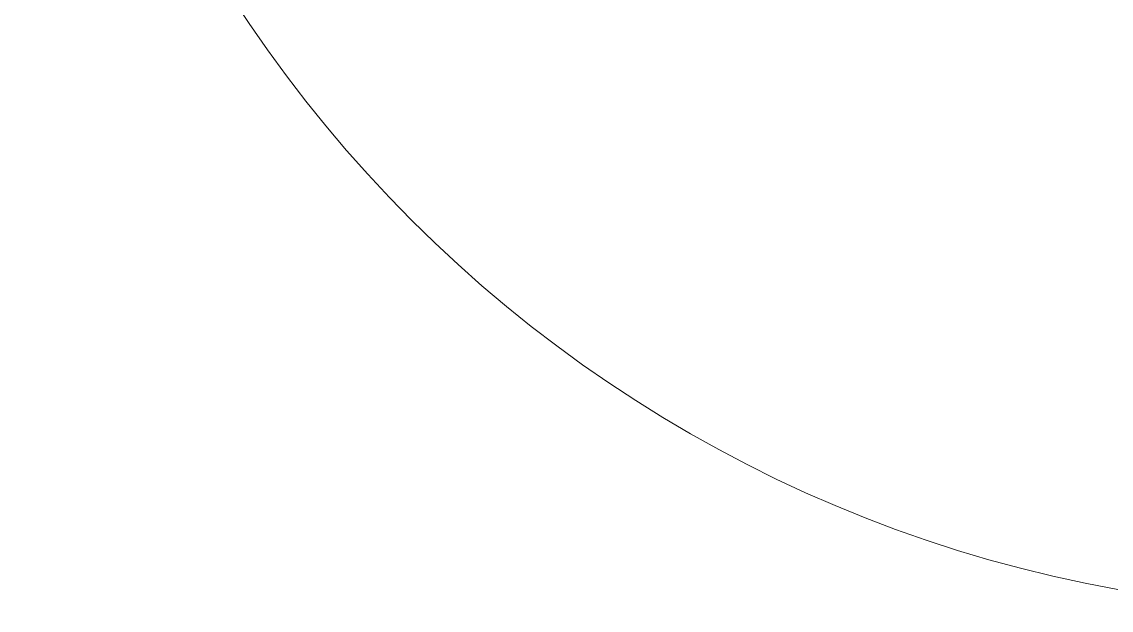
# Model space of a CAD drawing. Header units: metres. Extents: x 7511783 to 7512372, y 4692307 to 4692611.
# Drawn here: x 7511847 to 7511908.7, y 4692306.9 to 4692340.2 of the extents above; entities that cross this region are included whole.
import ezdxf

# ---------------------------------------------------------------- set-up
doc = ezdxf.new("R2010")
doc.units = ezdxf.units.M
for name, color, linetype, lineweight in [('A - Muret', 7, 'Continuous', 0), ('A - Muret_Pen_No__7', 7, 'Continuous', 0), ('A - Pllaka Themel', 7, 'Continuous', 0), ('A - Pllaka Themel_Pen_No__42', 8, 'Continuous', 0), ('bodrum 1 garazhat projekt', 7, 'Continuous', 0), ('garazhat-netw-amiri - b1', 20, 'Continuous', 0)]:
    doc.layers.add(name, color=color, linetype=linetype, lineweight=lineweight)
doc.layers.add('A - Muret_Pen_No__102', color=7, linetype='Continuous', lineweight=0, true_color=0xcccccc)
pattern_1 = [(45, (0, 0), (-68.94291, 68.94291), []), (135, (0, 0), (68.94291, 68.94291), [])]

# ---------------------------------------------------------------- blocks, each defined once
blk = doc.blocks.new('Slab_5', base_point=(27100, -19050))
at = {"layer": 'A - Pllaka Themel_Pen_No__42', "color": 8, "linetype": 'Continuous', "lineweight": 25, "flags": 128}
blk.add_lwpolyline([(27100, -19050), (27100, -53141), (34367, -53141), (34572, -54048), (58726, -48552), (58577, -47886), (60193, -47573), (56977, -33242), (55470, -33580), (52202, -19051)], close=True, dxfattribs=at)
blk = doc.blocks.new('Wall_57', base_point=(27100, -53141))
at = {"layer": 'A - Muret_Pen_No__102', "linetype": 'Continuous', "lineweight": 13, "true_color": 0xcccccc}
h = blk.add_hatch(dxfattribs=at)
h.set_pattern_fill('CONCRETE_BLOCK', color=254, style=0, pattern_type=2)
h.set_pattern_definition(pattern_1)
h.paths.add_polyline_path([(27100, -24550), (27100, -24701), (27100, -24550)])
h = blk.add_hatch(dxfattribs=at)
h.set_pattern_fill('CONCRETE_BLOCK', color=254, style=0, pattern_type=2)
h.set_pattern_definition(pattern_1)
h.paths.add_polyline_path([(27150, -24951), (27100, -24951), (27100, -30741), (27100, -30341), (27350, -30341), (27350, -24950), (27150, -24950)])
h = blk.add_hatch(dxfattribs=at)
h.set_pattern_fill('CONCRETE_BLOCK', color=254, style=0, pattern_type=2)
h.set_pattern_definition(pattern_1)
h.paths.add_polyline_path([(27100, -36341), (27100, -35941), (27350, -35941), (27350, -30741), (27100, -30741)])
h = blk.add_hatch(dxfattribs=at)
h.set_pattern_fill('CONCRETE_BLOCK', color=254, style=0, pattern_type=2)
h.set_pattern_definition(pattern_1)
h.paths.add_polyline_path([(27100, -41941), (27100, -41541), (27350, -41541), (27350, -36341), (27100, -36341)])
h = blk.add_hatch(dxfattribs=at)
h.set_pattern_fill('CONCRETE_BLOCK', color=254, style=0, pattern_type=2)
h.set_pattern_definition(pattern_1)
h.paths.add_polyline_path([(27350, -41941), (27100, -41941), (27100, -47341), (27100, -46941), (27350, -46941)])
h = blk.add_hatch(dxfattribs=at)
h.set_pattern_fill('CONCRETE_BLOCK', color=254, style=0, pattern_type=2)
h.set_pattern_definition(pattern_1)
h.paths.add_polyline_path([(27100, -47341), (27100, -53141), (27100, -52741), (27350, -52741), (27350, -47341)])
at = {"layer": 'A - Muret_Pen_No__7', "color": 7, "linetype": 'Continuous', "lineweight": 35, "flags": 128}
for points in [[(27100, -24550), (27100, -24701)], [(27100, -24951), (27100, -53141)], [(27350, -30341), (27350, -24950)], [(27350, -35941), (27350, -30741)], [(27350, -41541), (27350, -36341)], [(27350, -46941), (27350, -41941)], [(27350, -52741), (27350, -47341)]]:
    blk.add_lwpolyline(points, dxfattribs=at)
blk = doc.blocks.new('A$C75F44AD6')
at = {"layer": 'A - Muret', "color": 7, "lineweight": 35}
blk.add_blockref('Wall_57', (30866, 20686), dxfattribs=at)
at = {"layer": 'A - Pllaka Themel', "color": 8, "linetype": 'Continuous', "lineweight": 25}
blk.add_blockref('Slab_5', (30866, 54776), dxfattribs=at)

msp = doc.modelspace()

# ---------------------------------------------------------------- linework, layer by layer
at = {"layer": 'garazhat-netw-amiri - b1'}
msp.add_circle((7511922.381, 4692382.212), 75.361, dxfattribs=at)

# ---------------------------------------------------------------- block references
at = {"layer": 'bodrum 1 garazhat projekt', "xscale": 0.001, "yscale": 0.001, "zscale": 0.001, "rotation": 26.04535599708318}
msp.add_blockref('A$C75F44AD6', (7511899.624, 4692307.795), dxfattribs=at)

doc.saveas('drawing.dxf')
